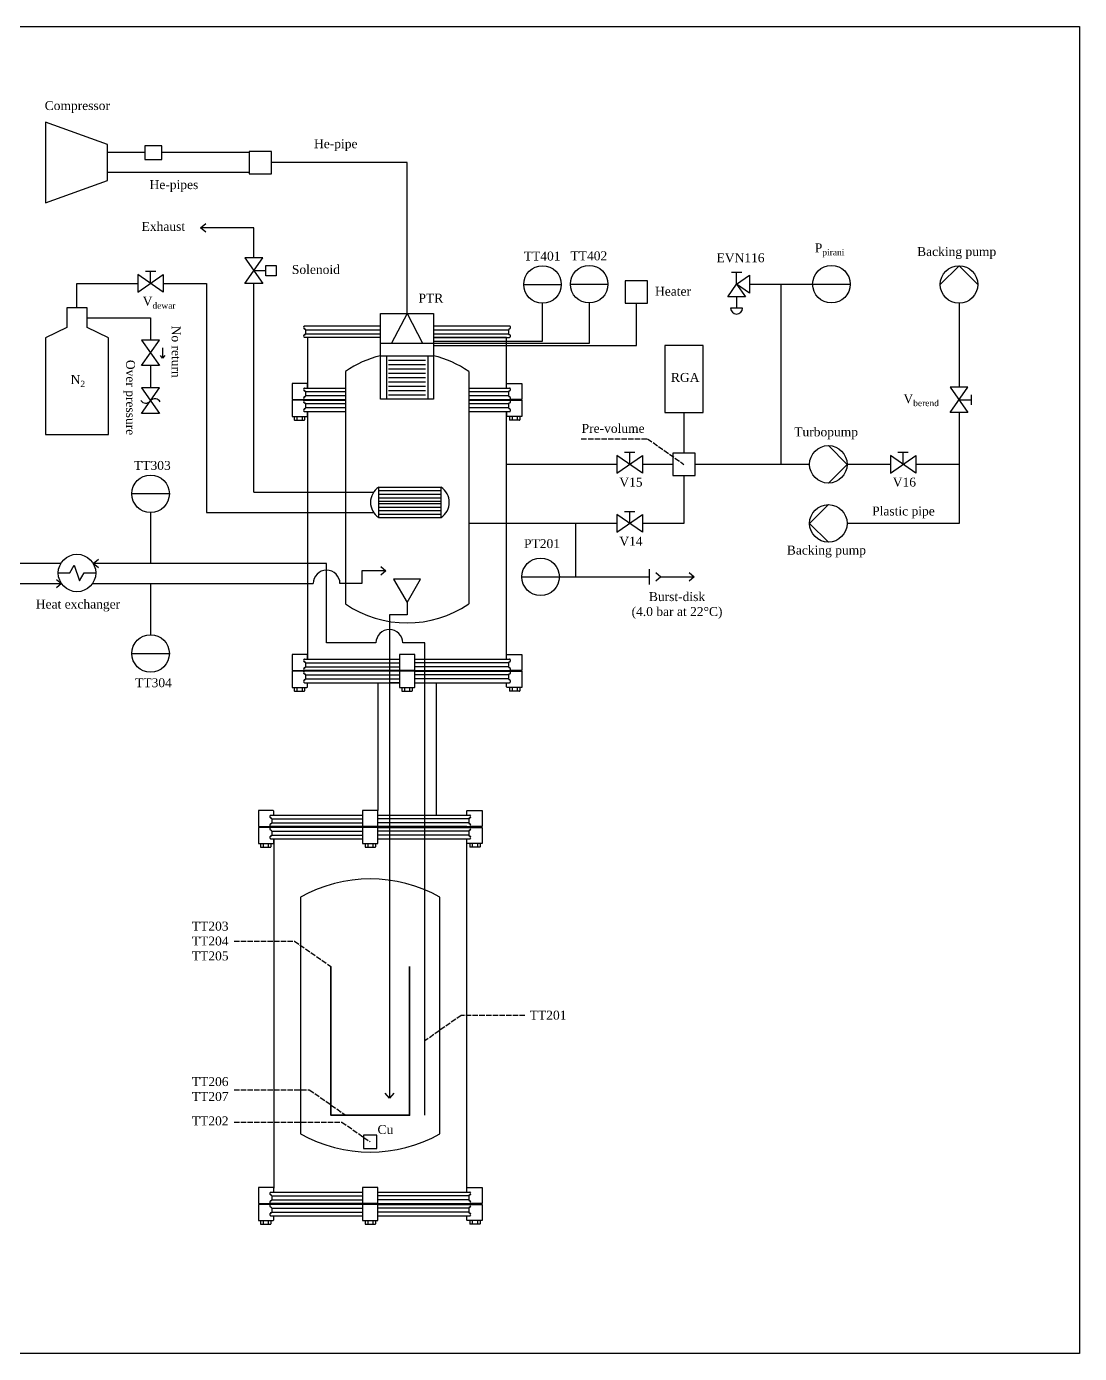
# Model space of a CAD drawing. Header units: millimetres. Extents: x 0 to 10451, y -187 to 2970.
# Drawn here: x 1844 to 4200, y 0 to 2970 of the extents above; entities that cross this region are included whole.
import ezdxf

# ---------------------------------------------------------------- set-up
doc = ezdxf.new("R2010")
doc.units = ezdxf.units.MM
doc.linetypes.add('ACAD_ISO02W100', pattern=[15, 12, -3])
doc.styles.get("Standard").update_dxf_attribs({"font": 'arial.ttf'})

msp = doc.modelspace()

# ---------------------------------------------------------------- linework, layer by layer
for p, q in [((2341.8, 2687.7), (2341.8, 2643.6)), ((3461.4, 2393.3), (3602.9, 2393.3)), ((3432.8, 2364.8), (3432.8, 2339.8)), ((2635.9, 2233.3), (2754.6, 2233.3)), ((2649, 2233.3), (2649, 2136.1)), ((2741.5, 2233.3), (2741.5, 2136.1)), ((2121.3, 2211), (2121.3, 2161)), ((2654, 2223.6), (2736.5, 2223.6)), ((2654, 2213.9), (2736.5, 2213.9)), ((2654, 2204.2), (2736.5, 2204.2)), ((2654, 2194.5), (2736.5, 2194.5)), ((2654, 2184.8), (2736.5, 2184.8)), ((2654, 2175.1), (2736.5, 2175.1)), ((2654, 2165.4), (2736.5, 2165.4)), ((2654, 2155.7), (2736.5, 2155.7)), ((2654, 2146), (2736.5, 2146)), ((2631.9, 1939.1), (2771.4, 1939.1)), ((2631.9, 1870.8), (2631.9, 1939.1)), ((2631.9, 1939.1), (2771.4, 1939.1)), ((2631.9, 1870.8), (2631.9, 1939.1)), ((2631.9, 1931.2), (2771.4, 1931.2)), ((2631.9, 1931.2), (2771.4, 1931.2)), ((2771.4, 1870.8), (2771.4, 1939.1)), ((2771.4, 1870.8), (2771.4, 1939.1)), ((2631.9, 1923.3), (2771.4, 1923.3)), ((2631.9, 1923.3), (2771.4, 1923.3)), ((2631.9, 1915.4), (2771.4, 1915.4)), ((2631.9, 1915.4), (2771.4, 1915.4)), ((2631.9, 1907.5), (2771.4, 1907.5)), ((2631.9, 1907.5), (2771.4, 1907.5)), ((2631.9, 1902.4), (2771.4, 1902.4)), ((2631.9, 1902.4), (2771.4, 1902.4)), ((2121.3, 1882.2), (2121.3, 1767.8)), ((2631.9, 1894.5), (2771.4, 1894.5)), ((2631.9, 1894.5), (2771.4, 1894.5)), ((2631.9, 1886.6), (2771.4, 1886.6)), ((2631.9, 1886.6), (2771.4, 1886.6)), ((2631.9, 1878.7), (2771.4, 1878.7)), ((2631.9, 1878.7), (2771.4, 1878.7)), ((2631.9, 1870.8), (2771.4, 1870.8)), ((2631.9, 1870.8), (2771.4, 1870.8)), ((1991.2, 1723.1), (2485.1, 1723.1)), ((2121.3, 1723.1), (2121.3, 1608.8)), ((3263.1, 1738.3), (3338.1, 1738.3))]:
    msp.add_line(p, q)
at = {"color": 252, "true_color": 0x939598}
for p, q in [((2465.8, 2299.8), (2635.9, 2299.8)), ((2466.3, 2293.6), (2465.8, 2293.6)), ((2468.3, 2291.5), (2468.3, 2282.5)), ((2468.3, 2291.5), (2635.9, 2291.5)), ((2754.6, 2299.8), (2924.8, 2299.8)), ((2754.6, 2291.5), (2922.2, 2291.5)), ((2922.2, 2291.5), (2922.2, 2282.5)), ((2924.3, 2293.6), (2924.8, 2293.6)), ((2466.3, 2280.4), (2465.8, 2280.4)), ((2635.9, 2274.2), (2465.8, 2274.2)), ((2468.3, 2282.5), (2635.9, 2282.5)), ((2754.6, 2282.5), (2922.2, 2282.5)), ((2754.6, 2274.2), (2924.8, 2274.2)), ((2924.3, 2280.4), (2924.8, 2280.4)), ((2465.8, 2160.7), (2557.3, 2160.7)), ((2466.3, 2154.5), (2465.8, 2154.5)), ((2466.3, 2141.4), (2465.8, 2141.4)), ((2468.3, 2152.5), (2468.3, 2143.4)), ((2557.3, 2152.5), (2468.3, 2152.5)), ((2557.3, 2143.4), (2468.3, 2143.4)), ((2833.2, 2160.7), (2924.7, 2160.7)), ((2922.2, 2152.5), (2833.2, 2152.5)), ((2922.2, 2143.4), (2833.2, 2143.4)), ((2922.2, 2152.5), (2922.2, 2143.4)), ((2924.2, 2154.5), (2924.7, 2154.5)), ((2924.2, 2141.4), (2924.7, 2141.4)), ((2447.1, 2135.2), (2447.1, 2133.5)), ((2457.5, 2135.2), (2457.5, 2133.5)), ((2465.8, 2135.2), (2557.3, 2135.2)), ((2465.8, 2133.5), (2557.3, 2133.5)), ((2466.3, 2127.3), (2465.8, 2127.3)), ((2466.3, 2114.2), (2465.8, 2114.2)), ((2468.3, 2135.2), (2468.3, 2133.5)), ((2468.3, 2125.3), (2468.3, 2116.2)), ((2557.3, 2125.3), (2468.3, 2125.3)), ((2557.3, 2116.2), (2468.3, 2116.2)), ((2833.2, 2135.2), (2924.7, 2135.2)), ((2833.2, 2133.5), (2924.7, 2133.5)), ((2922.2, 2125.3), (2833.2, 2125.3)), ((2922.2, 2116.2), (2833.2, 2116.2)), ((2922.2, 2135.2), (2922.2, 2133.5)), ((2922.2, 2125.3), (2922.2, 2116.2)), ((2924.2, 2127.3), (2924.7, 2127.3)), ((2924.2, 2114.2), (2924.7, 2114.2)), ((2933, 2135.2), (2933, 2133.5)), ((2943.4, 2135.2), (2943.4, 2133.5)), ((2443, 2097.4), (2443, 2089.6)), ((2443.4, 2089.2), (2446.3, 2089.2)), ((2446.3, 2089.2), (2462.8, 2089.2)), ((2448.8, 2097.4), (2448.8, 2089.2)), ((2460.3, 2097.4), (2460.3, 2089.2)), ((2462.8, 2089.2), (2465.7, 2089.2)), ((2465.8, 2108), (2557.3, 2108)), ((2466.1, 2097.4), (2466.1, 2089.6)), ((2833.2, 2108), (2924.7, 2108)), ((2924.4, 2097.4), (2924.4, 2089.6)), ((2927.7, 2089.2), (2924.8, 2089.2)), ((2944.2, 2089.2), (2927.7, 2089.2)), ((2930.2, 2097.4), (2930.2, 2089.2)), ((2941.7, 2097.4), (2941.7, 2089.2)), ((2947.1, 2089.2), (2944.2, 2089.2)), ((2947.5, 2097.4), (2947.5, 2089.6)), ((2465.8, 1554.1), (2678, 1554.1)), ((2466.3, 1548), (2465.8, 1548)), ((2468.3, 1545.9), (2468.3, 1536.9)), ((2468.3, 1545.9), (2678, 1545.9)), ((2712.5, 1554.1), (2924.8, 1554.1)), ((2922.2, 1545.9), (2712.5, 1545.9)), ((2922.2, 1545.9), (2922.2, 1536.9)), ((2924.3, 1548), (2924.8, 1548)), ((2447.1, 1528.6), (2447.1, 1526.9)), ((2457.5, 1528.6), (2457.5, 1526.9)), ((2466.3, 1534.8), (2465.8, 1534.8)), ((2678, 1528.6), (2465.8, 1528.6)), ((2678, 1526.9), (2465.8, 1526.9)), ((2466.3, 1520.8), (2465.8, 1520.8)), ((2468.3, 1536.9), (2678, 1536.9)), ((2468.3, 1528.6), (2468.3, 1526.9)), ((2468.3, 1518.7), (2468.3, 1509.7)), ((2468.3, 1518.7), (2678, 1518.7)), ((2712.5, 1528.6), (2678, 1528.6)), ((2712.5, 1526.9), (2678, 1526.9)), ((2690.1, 1528.6), (2690.1, 1526.9)), ((2700.4, 1528.6), (2700.4, 1526.9)), ((2922.2, 1536.9), (2712.5, 1536.9)), ((2712.5, 1528.6), (2924.8, 1528.6)), ((2712.5, 1526.9), (2922.2, 1526.9)), ((2922.2, 1518.7), (2712.5, 1518.7)), ((2922.2, 1528.6), (2922.2, 1526.9)), ((2922.2, 1526.9), (2924.8, 1526.9)), ((2922.2, 1518.7), (2922.2, 1509.7)), ((2924.3, 1534.8), (2924.8, 1534.8)), ((2924.3, 1520.8), (2924.8, 1520.8)), ((2933.1, 1528.6), (2933.1, 1526.9)), ((2943.4, 1528.6), (2943.4, 1526.9)), ((2443, 1490.8), (2443, 1483)), ((2448.8, 1490.8), (2448.8, 1482.6)), ((2460.3, 1490.8), (2460.3, 1482.6)), ((2466.3, 1507.6), (2465.8, 1507.6)), ((2465.8, 1501.4), (2678, 1501.4)), ((2466.1, 1490.8), (2466.1, 1483)), ((2468.3, 1509.7), (2678, 1509.7)), ((2630, 1501.4), (2630, 1215.2)), ((2683.8, 1490.9), (2683.8, 1483)), ((2689.6, 1490.9), (2689.6, 1482.6)), ((2701.1, 1490.9), (2701.1, 1482.6)), ((2706.9, 1490.9), (2706.9, 1483)), ((2922.2, 1509.7), (2712.5, 1509.7)), ((2712.5, 1501.4), (2917.7, 1501.4)), ((2712.5, 1501.4), (2924.8, 1501.4)), ((2760.5, 1501.4), (2760.5, 1204.7)), ((2924.3, 1507.6), (2924.8, 1507.6)), ((2924.4, 1490.8), (2924.4, 1483)), ((2930.2, 1490.8), (2930.2, 1482.6)), ((2941.8, 1490.8), (2941.8, 1482.6)), ((2947.5, 1490.8), (2947.5, 1483)), ((2443.4, 1482.6), (2446.3, 1482.6)), ((2446.3, 1482.6), (2462.8, 1482.6)), ((2462.8, 1482.6), (2465.7, 1482.6)), ((2684.2, 1482.6), (2706.5, 1482.6)), ((2927.7, 1482.6), (2924.8, 1482.6)), ((2944.2, 1482.6), (2927.7, 1482.6)), ((2947.1, 1482.6), (2944.2, 1482.6)), ((2389.9, 1204.7), (2397, 1204.7)), ((2390.4, 1198.5), (2389.9, 1198.5)), ((2392.5, 1196.5), (2392.5, 1187.4)), ((2392.5, 1196.5), (2397, 1196.5)), ((2397, 1204.7), (2595.6, 1204.7)), ((2397, 1196.5), (2595.6, 1196.5)), ((2630.1, 1204.7), (2828.7, 1204.7)), ((2828.7, 1196.5), (2630.1, 1196.5)), ((2828.7, 1204.7), (2835.8, 1204.7)), ((2833.2, 1196.5), (2828.7, 1196.5)), ((2833.2, 1196.5), (2833.2, 1187.4)), ((2835.3, 1198.5), (2835.8, 1198.5)), ((2371.3, 1179.2), (2371.3, 1177.5)), ((2381.6, 1179.2), (2381.6, 1177.5)), ((2390.4, 1185.4), (2389.9, 1185.4)), ((2397, 1179.2), (2389.9, 1179.2)), ((2397, 1177.5), (2389.9, 1177.5)), ((2390.4, 1171.3), (2389.9, 1171.3)), ((2392.5, 1187.4), (2397, 1187.4)), ((2392.5, 1179.2), (2392.5, 1177.5)), ((2392.5, 1169.3), (2392.5, 1160.2)), ((2392.5, 1169.3), (2397, 1169.3)), ((2392.5, 1160.2), (2397, 1160.2)), ((2397, 1187.4), (2595.6, 1187.4)), ((2828.7, 1179.2), (2397, 1179.2)), ((2595.6, 1179.2), (2397, 1179.2)), ((2595.6, 1177.5), (2397, 1177.5)), ((2397, 1169.3), (2595.6, 1169.3)), ((2397, 1160.2), (2595.6, 1160.2)), ((2630.1, 1179.2), (2595.6, 1179.2)), ((2630.1, 1177.5), (2595.6, 1177.5)), ((2607.7, 1179.2), (2607.7, 1177.5)), ((2618, 1179.2), (2618, 1177.5)), ((2618.6, 1179.2), (2749.2, 1179.2)), ((2828.7, 1187.4), (2630.1, 1187.4)), ((2630.1, 1179.2), (2828.7, 1179.2)), ((2630.1, 1177.5), (2828.7, 1177.5)), ((2828.7, 1169.3), (2630.1, 1169.3)), ((2828.7, 1160.2), (2630.1, 1160.2)), ((2833.2, 1187.4), (2828.7, 1187.4)), ((2828.7, 1179.2), (2835.8, 1179.2)), ((2828.7, 1177.5), (2835.8, 1177.5)), ((2833.2, 1169.3), (2828.7, 1169.3)), ((2833.2, 1160.2), (2828.7, 1160.2)), ((2833.2, 1179.2), (2833.2, 1177.5)), ((2833.2, 1169.3), (2833.2, 1160.2)), ((2835.3, 1185.4), (2835.8, 1185.4)), ((2835.3, 1171.3), (2835.8, 1171.3)), ((2844.1, 1179.2), (2844.1, 1177.5)), ((2854.4, 1179.2), (2854.4, 1177.5)), ((2367.1, 1141.4), (2367.1, 1133.6)), ((2367.5, 1133.2), (2370.4, 1133.2)), ((2370.4, 1133.2), (2387, 1133.2)), ((2372.9, 1141.4), (2372.9, 1133.2)), ((2384.5, 1141.4), (2384.5, 1133.2)), ((2387, 1133.2), (2389.8, 1133.2)), ((2390.4, 1158.2), (2389.9, 1158.2)), ((2389.9, 1152), (2397, 1152)), ((2390.3, 1141.4), (2390.3, 1133.6)), ((2397, 1152), (2397, 369.7)), ((2397, 1152), (2595.6, 1152)), ((2601.4, 1141.5), (2601.4, 1133.6)), ((2601.8, 1133.2), (2624.1, 1133.2)), ((2607.2, 1141.5), (2607.2, 1133.2)), ((2618.7, 1141.5), (2618.7, 1133.2)), ((2624.5, 1141.5), (2624.5, 1133.6)), ((2630.1, 1152), (2828.7, 1152)), ((2828.7, 369.4), (2828.7, 1152)), ((2828.7, 1152), (2835.8, 1152)), ((2835.3, 1158.2), (2835.8, 1158.2)), ((2835.4, 1141.4), (2835.4, 1133.6)), ((2838.7, 1133.2), (2835.9, 1133.2)), ((2855.3, 1133.2), (2838.7, 1133.2)), ((2841.2, 1141.4), (2841.2, 1133.2)), ((2852.8, 1141.4), (2852.8, 1133.2)), ((2858.2, 1133.2), (2855.3, 1133.2)), ((2858.6, 1141.4), (2858.6, 1133.6)), ((2389.9, 360.9), (2397, 360.9)), ((2397, 360.9), (2595.6, 360.9)), ((2630.1, 360.9), (2828.7, 360.9)), ((2828.7, 360.9), (2835.8, 360.9)), ((2371.3, 335.4), (2371.3, 333.7)), ((2381.6, 335.4), (2381.6, 333.7)), ((2390.4, 354.7), (2389.9, 354.7)), ((2390.4, 341.6), (2389.9, 341.6)), ((2397, 335.4), (2389.9, 335.4)), ((2397, 333.7), (2389.9, 333.7)), ((2390.4, 327.5), (2389.9, 327.5)), ((2392.5, 352.7), (2392.5, 343.6)), ((2392.5, 352.7), (2397, 352.7)), ((2392.5, 343.6), (2397, 343.6)), ((2392.5, 335.4), (2392.5, 333.7)), ((2397, 352.7), (2595.6, 352.7)), ((2397, 343.6), (2595.6, 343.6)), ((2595.6, 335.4), (2397, 335.4)), ((2595.6, 333.7), (2397, 333.7)), ((2630.1, 335.4), (2595.6, 335.4)), ((2630.1, 333.7), (2595.6, 333.7)), ((2607.7, 335.4), (2607.7, 333.7)), ((2618, 335.4), (2618, 333.7)), ((2828.7, 352.7), (2630.1, 352.7)), ((2828.7, 343.6), (2630.1, 343.6)), ((2630.1, 335.4), (2828.7, 335.4)), ((2630.1, 333.7), (2828.7, 333.7)), ((2833.2, 352.7), (2828.7, 352.7)), ((2833.2, 343.6), (2828.7, 343.6)), ((2828.7, 335.4), (2835.8, 335.4)), ((2828.7, 333.7), (2835.8, 333.7)), ((2833.2, 352.7), (2833.2, 343.6)), ((2833.2, 335.4), (2833.2, 333.7)), ((2835.3, 354.7), (2835.8, 354.7)), ((2835.3, 341.6), (2835.8, 341.6)), ((2835.3, 327.5), (2835.8, 327.5)), ((2844.1, 335.4), (2844.1, 333.7)), ((2854.4, 335.4), (2854.4, 333.7)), ((2367.1, 297.6), (2367.1, 289.8)), ((2372.9, 297.6), (2372.9, 289.4)), ((2384.5, 297.6), (2384.5, 289.4)), ((2390.4, 314.4), (2389.9, 314.4)), ((2389.9, 308.2), (2397, 308.2)), ((2390.3, 297.6), (2390.3, 289.8)), ((2392.5, 325.5), (2392.5, 316.4)), ((2392.5, 325.5), (2397, 325.5)), ((2392.5, 316.4), (2397, 316.4)), ((2397, 325.5), (2595.6, 325.5)), ((2397, 316.4), (2595.6, 316.4)), ((2397, 308.2), (2595.6, 308.2)), ((2601.4, 297.7), (2601.4, 289.8)), ((2607.2, 297.7), (2607.2, 289.4)), ((2618.7, 297.7), (2618.7, 289.4)), ((2624.5, 297.7), (2624.5, 289.8)), ((2828.7, 325.5), (2630.1, 325.5)), ((2828.7, 316.4), (2630.1, 316.4)), ((2630.1, 308.2), (2828.7, 308.2)), ((2833.2, 325.5), (2828.7, 325.5)), ((2833.2, 316.4), (2828.7, 316.4)), ((2828.7, 308.2), (2835.8, 308.2)), ((2833.2, 325.5), (2833.2, 316.4)), ((2835.3, 314.4), (2835.8, 314.4)), ((2835.4, 297.6), (2835.4, 289.8)), ((2841.2, 297.6), (2841.2, 289.4)), ((2852.8, 297.6), (2852.8, 289.4)), ((2858.6, 297.6), (2858.6, 289.8)), ((2367.5, 289.4), (2370.4, 289.4)), ((2370.4, 289.4), (2387, 289.4)), ((2387, 289.4), (2389.8, 289.4)), ((2601.8, 289.4), (2624.1, 289.4)), ((2838.7, 289.4), (2835.9, 289.4)), ((2855.3, 289.4), (2838.7, 289.4)), ((2858.2, 289.4), (2855.3, 289.4))]:
    msp.add_line(p, q, dxfattribs=at)
for points in [[(0, 2970), (4200, 2970), (4200, 0), (0, 0), (0, 2970)], [(1885.8, 2756.2), (1885.8, 2575.1), (2024.6, 2625.6), (2024.6, 2705.7), (1885.8, 2756.2)], [(2108.7, 2703.3), (2108.7, 2672.2), (2146.6, 2672.2), (2146.6, 2703.3), (2108.7, 2703.3)], [(2108.7, 2687.7), (2024.6, 2687.7)], [(2341.8, 2687.7), (2146.6, 2687.7)], [(2341.8, 2690.6), (2341.8, 2640.6), (2391.8, 2640.6), (2391.8, 2690.6), (2341.8, 2690.6)], [(2341.8, 2643.6), (2024.6, 2643.6)], [(2695.3, 2328), (2695.3, 2665.6), (2391.8, 2665.6)], [(2244.7, 2509.7), (2233.2, 2519.3), (2244.7, 2529)], [(2352.3, 2452.2), (2352.3, 2519.3), (2233.2, 2519.3)], [(2372.3, 2452.2), (2332.3, 2452.2), (2372.3, 2395.1), (2332.3, 2395.1), (2372.3, 2452.2)], [(2092.7, 2415.1), (2092.7, 2375.1), (2149.8, 2415.1), (2149.8, 2375.1), (2092.7, 2415.1)], [(2109.8, 2422.1), (2132.8, 2422.1)], [(2121.3, 2395.1), (2121.3, 2422.1)], [(2352.3, 2423.7), (2379.3, 2423.7)], [(2379.3, 2435.2), (2402.3, 2435.2), (2402.3, 2412.2), (2379.3, 2412.2), (2379.3, 2435.2)], [(3421.3, 2420.3), (3444.3, 2420.3)], [(3432.8, 2393.3), (3432.8, 2420.3)], [(3888.5, 2392.7), (3930.5, 2434.7), (3972.5, 2392.7)], [(1956.6, 2340.2), (1956.6, 2395.1), (2092.7, 2395.1)], [(2149.8, 2395.1), (2246.8, 2395.1), (2246.8, 1882.2), (2620.4, 1882.2)], [(2352.3, 1927.7), (2352.3, 2395.1)], [(2956.4, 2392.7), (3040.4, 2392.7)], [(3060.9, 2393.3), (3144.9, 2393.3)], [(3183.5, 2400.7), (3183.5, 2350.7), (3233.5, 2350.7), (3233.5, 2400.7), (3183.5, 2400.7)], [(3532.1, 1990.1), (3532.1, 2393.3)], [(3602.9, 2393.3), (3686.9, 2393.3)], [(2754.6, 2261.1), (3103.4, 2261.1), (3103.4, 2350.7)], [(2754.6, 2256.1), (3208.5, 2256.1), (3208.5, 2350.7)], [(2754.6, 2266.1), (2998.4, 2266.1), (2998.4, 2350.7)], [(3930.5, 2350.7), (3930.5, 2163.1)], [(1885.8, 2057.1), (2027.4, 2057.1), (2027.4, 2273.6), (1979.2, 2296.1), (1979.2, 2340.2), (1934, 2340.2), (1934, 2296.1), (1885.8, 2273.6), (1885.8, 2057.1)], [(1979.2, 2318.1), (2121.3, 2318.1), (2121.3, 2268.1)], [(2635.9, 2328), (2754.6, 2328), (2754.6, 2136.1), (2635.9, 2136.1), (2635.9, 2328)], [(2695.3, 2328), (2660.4, 2261.1)], [(2695.3, 2328), (2730.1, 2261.1)], [(3446.2, 2339.8), (3419.4, 2339.8)], [(2141.3, 2268.1), (2101.3, 2268.1), (2141.3, 2211), (2101.3, 2211), (2141.3, 2268.1)], [(2635.9, 2261.1), (2754.6, 2261.1)], [(2153.1, 2233.8), (2148.3, 2228.1), (2143.5, 2233.8)], [(2148.3, 2251.1), (2148.3, 2228.1)], [(3271.9, 2105.9), (3358.1, 2105.9), (3358.1, 2256.1), (3271.9, 2256.1), (3271.9, 2105.9)], [(2557.3, 2198.1), (2557.3, 1677.5)], [(2833.2, 2198.1), (2833.2, 1677.5)], [(2141.3, 2161), (2101.3, 2161), (2141.3, 2103.9), (2101.3, 2103.9), (2141.3, 2161)], [(3950.5, 2163.1), (3910.5, 2163.1), (3950.5, 2105.9)], [(3950.5, 2105.9), (3910.5, 2105.9), (3950.5, 2163.1)], [(3950.5, 2163.1), (3910.5, 2163.1), (3950.5, 2105.9), (3910.5, 2105.9), (3950.5, 2163.1)], [(3957.5, 2146), (3957.5, 2123)], [(3930.5, 2134.5), (3957.5, 2134.5)], [(3315, 2105.9), (3315, 2015.1)], [(3930.5, 2105.9), (3930.5, 1990.1), (3833.9, 1990.1)], [(3638.1, 2032.1), (3680.1, 1990.1), (3638.1, 1948.1)], [(3164.9, 1990.1), (2917.7, 1990.1)], [(3164.9, 2010.1), (3164.9, 1970.1), (3222, 2010.1), (3222, 1970.1), (3164.9, 2010.1)], [(3182, 2017.1), (3205, 2017.1)], [(3193.5, 1990.1), (3193.5, 2017.1)], [(3290, 1990.1), (3222, 1990.1)], [(3290, 2015.1), (3290, 1965.1), (3340, 1965.1), (3340, 2015.1), (3290, 2015.1)], [(3596.1, 1990.1), (3340, 1990.1)], [(3776.8, 1990.1), (3680.1, 1990.1)], [(3930.5, 1990.1), (3930.5, 1857.9), (3680.1, 1857.9)], [(3776.8, 2010.1), (3776.8, 1970.1), (3833.9, 2010.1)], [(3833.9, 2010.1), (3833.9, 1970.1), (3776.8, 2010.1)], [(3776.8, 2010.1), (3776.8, 1970.1), (3833.9, 2010.1), (3833.9, 1970.1), (3776.8, 2010.1)], [(3793.8, 2017.1), (3816.8, 2017.1)], [(3805.3, 1990.1), (3805.3, 2017.1)], [(3315, 1965.1), (3315, 1857.9), (3222, 1857.9)], [(2163.3, 1924.2), (2079.3, 1924.2)], [(2352.3, 1927.7), (2620.4, 1927.7)], [(3164.9, 1877.9), (3164.9, 1837.9), (3222, 1877.9), (3222, 1837.9), (3164.9, 1877.9)], [(3182, 1884.9), (3205, 1884.9)], [(3193.5, 1857.9), (3193.5, 1884.9)], [(3638.1, 1815.9), (3596.1, 1857.9), (3638.1, 1899.9)], [(3164.9, 1857.9), (2833.2, 1857.9)], [(3071.9, 1857.9), (3071.9, 1738.3)], [(1920.2, 1767.8), (1558.1, 1767.8)], [(1914.6, 1746.9), (1940.6, 1746.9), (1950.6, 1764.2), (1962.6, 1729.6), (1972.6, 1746.9), (1998.6, 1746.9)], [(2004.5, 1758.2), (1993, 1767.8), (2004.5, 1777.5)], [(2004.5, 1758.2), (1993, 1767.8), (2004.5, 1777.5)], [(2625.7, 1590.3), (2515.1, 1590.3), (2515.1, 1767.8), (1993, 1767.8)], [(2636.5, 1761.4), (2648, 1751.7), (2636.5, 1742.1)], [(2636.5, 1761.4), (2648, 1751.7), (2636.5, 1742.1)], [(3237, 1755.1), (3237, 1720.9)], [(1558.1, 691.5), (1648.4, 691.5), (1648.4, 1723.1), (1922, 1723.1)], [(1910.5, 1732.7), (1922, 1723.1), (1910.5, 1713.5)], [(1910.5, 1732.7), (1922, 1723.1), (1910.5, 1713.5)], [(2648, 1751.7), (2593.8, 1751.7), (2593.8, 1723.1), (2545.1, 1723.1)], [(2665.3, 1733.1), (2695.3, 1681.2), (2725.3, 1733.1), (2665.3, 1733.1)], [(2665.3, 1733.1), (2695.3, 1681.2), (2725.3, 1733.1), (2665.3, 1733.1)], [(2952.1, 1738.3), (3036.1, 1738.3)], [(3036.1, 1738.3), (3237, 1738.3)], [(3251.7, 1747.9), (3263.1, 1738.3), (3251.7, 1728.6)], [(3326.7, 1747.9), (3338.1, 1738.3), (3326.7, 1728.6)], [(2695.3, 1681.2), (2695.3, 1653.5), (2655.7, 1653.5), (2655.7, 571.4)], [(2734.8, 533.2), (2734.8, 1590.3), (2685.7, 1590.3)], [(2079.3, 1566.8), (2163.3, 1566.8)], [(2457, 1021.4), (2457, 491.5)], [(2768.7, 491.5), (2768.7, 1021.4)], [(2665.4, 582.9), (2655.7, 571.4), (2646.1, 582.9)]]:
    msp.add_lwpolyline(points)
for points in [[(3432.8, 2393.3), (3461.4, 2413.3), (3461.4, 2373.3)], [(3432.8, 2393.3), (3452.8, 2364.8), (3412.8, 2364.8)], [(2597.9, 488.5), (2597.9, 458.5), (2627.9, 458.5), (2627.9, 488.5)]]:
    msp.add_lwpolyline(points, close=True)
for points in [[(2472.8, 2274.2), (2472.8, 2160.7)], [(2635.9, 2274.2), (2472.8, 2274.2)], [(2917.7, 2160.7), (2917.7, 2274.2), (2754.6, 2274.2)], [(2472.8, 2108), (2472.8, 1767.8)], [(2917.7, 1821), (2917.7, 2108)], [(2917.7, 2108), (2917.7, 2097.4)], [(2917.7, 1554.1), (2917.7, 1857.9)], [(2472.8, 1768.3), (2472.8, 1554.1)], [(2472.8, 1501.4), (2678, 1501.4)], [(2678, 1501.4), (2655.7, 1501.4)], [(2712.5, 1501.4), (2917.7, 1501.4)]]:
    msp.add_lwpolyline(points, dxfattribs=at)
for points in [[(2472.8, 2160.7), (2472.8, 2169.2, 0.414214), (2470.8, 2171.3), (2438.7, 2171.3, 0.414214), (2438.3, 2170.9), (2438.3, 2135.6, 0.414214), (2438.7, 2135.2), (2465.8, 2135.2)], [(2917.7, 2160.7), (2917.7, 2169.2, -0.414214), (2919.7, 2171.3), (2951.8, 2171.3, -0.414214), (2952.2, 2170.9), (2952.2, 2135.6, -0.414214), (2951.8, 2135.2), (2924.7, 2135.2)], [(2465.8, 2133.5), (2438.7, 2133.5, 0.414214), (2438.3, 2133.1), (2438.3, 2097.8, 0.414214), (2438.7, 2097.4), (2470.8, 2097.4, 0.414214), (2472.8, 2099.5), (2472.8, 2108)], [(2924.7, 2133.5), (2951.8, 2133.5, -0.414214), (2952.2, 2133.1), (2952.2, 2097.8, -0.414214), (2951.8, 2097.4), (2919.7, 2097.4, -0.414214), (2917.7, 2099.5), (2917.7, 2108)], [(2472.8, 1554.1), (2472.8, 1562.7, 0.414214), (2470.8, 1564.7), (2438.8, 1564.7, 0.414214), (2438.3, 1564.3), (2438.3, 1529, 0.414214), (2438.8, 1528.6), (2465.8, 1528.6)], [(2917.7, 1554.1), (2917.7, 1562.7, -0.414214), (2919.8, 1564.7), (2951.8, 1564.7, -0.414214), (2952.2, 1564.3), (2952.2, 1529, -0.414214), (2951.8, 1528.6), (2924.8, 1528.6)], [(2465.8, 1526.9), (2438.8, 1526.9, 0.414214), (2438.3, 1526.5), (2438.3, 1491.2, 0.414214), (2438.8, 1490.8), (2470.8, 1490.8, 0.414214), (2472.8, 1492.9), (2472.8, 1501.4)], [(2924.8, 1526.9), (2951.8, 1526.9, -0.414214), (2952.2, 1526.5), (2952.2, 1491.2, -0.414214), (2951.8, 1490.8), (2919.8, 1490.8, -0.414214), (2917.7, 1492.9), (2917.7, 1501.4)], [(2397, 1204.7), (2397, 1213.2, 0.414214), (2394.9, 1215.3), (2362.9, 1215.3, 0.414214), (2362.5, 1214.9), (2362.5, 1179.6, 0.414214), (2362.9, 1179.2), (2389.9, 1179.2)], [(2828.7, 1204.7), (2828.7, 1213.2, -0.414214), (2830.8, 1215.3), (2862.8, 1215.3, -0.414214), (2863.2, 1214.9), (2863.2, 1179.6, -0.414214), (2862.8, 1179.2), (2835.8, 1179.2)], [(2389.9, 1177.5), (2362.9, 1177.5, 0.414214), (2362.5, 1177.1), (2362.5, 1141.8, 0.414214), (2362.9, 1141.4), (2394.9, 1141.4, 0.414214), (2397, 1143.5), (2397, 1152)], [(2835.8, 1177.5), (2862.8, 1177.5, -0.414214), (2863.2, 1177.1), (2863.2, 1141.8, -0.414214), (2862.8, 1141.4), (2830.8, 1141.4, -0.414214), (2828.7, 1143.5), (2828.7, 1152)], [(2397, 360.9), (2397, 369.4, 0.414214), (2394.9, 371.5), (2362.9, 371.5, 0.414214), (2362.5, 371.1), (2362.5, 335.8, 0.414214), (2362.9, 335.4), (2389.9, 335.4)], [(2828.7, 360.9), (2828.7, 369.4, -0.414214), (2830.8, 371.5), (2862.8, 371.5, -0.414214), (2863.2, 371.1), (2863.2, 335.8, -0.414214), (2862.8, 335.4), (2835.8, 335.4)], [(2389.9, 333.7), (2362.9, 333.7, 0.414214), (2362.5, 333.3), (2362.5, 298, 0.414214), (2362.9, 297.6), (2394.9, 297.6, 0.414214), (2397, 299.7), (2397, 308.2)], [(2835.8, 333.7), (2862.8, 333.7, -0.414214), (2863.2, 333.3), (2863.2, 298, -0.414214), (2862.8, 297.6), (2830.8, 297.6, -0.414214), (2828.7, 299.7), (2828.7, 308.2)]]:
    msp.add_lwpolyline(points, format="xyb", dxfattribs=at)
at = {"linetype": 'ACAD_ISO02W100'}
for points in [[(3085.2, 2047.3), (3233.4, 2047.3), (3315, 1990.1)], [(2308, 923.1), (2443.2, 923.1), (2524.8, 866)], [(2959, 756.7), (2816.4, 756.7), (2734.8, 699.6)], [(2308, 590.3), (2476.5, 590.3), (2558.1, 533.2)], [(2308, 517.9), (2549.5, 517.9), (2612.9, 473.5)]]:
    msp.add_lwpolyline(points, dxfattribs=at)
at = {"color": 252, "true_color": 0x939598}
for points in [[(2678.4, 1490.9), (2712.1, 1490.9, 0.414214), (2712.5, 1491.3), (2712.5, 1564.4, 0.414214), (2712.1, 1564.8), (2678.4, 1564.8, 0.414214), (2678, 1564.4), (2678, 1491.3, 0.414214)], [(2596, 1141.5), (2629.7, 1141.5, 0.414214), (2630.1, 1141.9), (2630.1, 1214.9, 0.414214), (2629.7, 1215.3), (2596, 1215.3, 0.414214), (2595.6, 1214.9), (2595.6, 1141.9, 0.414214)], [(2596, 297.7), (2629.7, 297.7, 0.414214), (2630.1, 298.1), (2630.1, 371.1, 0.414214), (2629.7, 371.6), (2596, 371.6, 0.414214), (2595.6, 371.1), (2595.6, 298.1, 0.414214)]]:
    msp.add_lwpolyline(points, format="xyb", close=True, dxfattribs=at)
at = {"lineweight": 35}
msp.add_lwpolyline([(2524.8, 866), (2524.8, 533.2), (2700.9, 533.2), (2700.9, 866)], dxfattribs=at)
for centre in [(2998.4, 2392.7), (3102.9, 2393.3), (3644.9, 2393.3), (3930.5, 2392.7), (3638.1, 1990.1), (2121.3, 1924.2), (3638.1, 1857.9), (1956.6, 1746.9), (2994.1, 1738.3), (2121.3, 1566.8)]:
    msp.add_circle(centre, 42)
for centre, radius, start, end in [((3432.8, 2339.8), 13.4, 180, 0), ((2695.3, 1995.4), 245.2, 103.9954, 124.2241), ((2695.3, 1995.4), 245.2, 55.7759, 76.0046), ((2110.6, 2140.1), 13.2, 212.4342, 323.1765), ((2131.1, 2123.7), 13.2, 27.4342, 138.1765), ((2654.3, 1905), 40.8, 123.2458, 236.7542), ((2654.3, 1905), 40.8, 123.2458, 236.7542), ((2749, 1905), 40.8, 303.2458, 56.7542), ((2749, 1905), 40.8, 303.2458, 56.7542), ((2515.1, 1723.1), 30, 0, 180), ((2695.3, 1880.3), 245.2, 235.7759, 304.2241), ((2655.7, 1590.3), 30, 0, 180), ((2612.9, 742.3), 319.7, 60.8167, 119.1833), ((2612.9, 770.6), 319.7, 240.8167, 299.1833)]:
    msp.add_arc(centre, radius, start, end)
at = {"color": 252, "true_color": 0x939598}
for centre, radius, start, end in [((2465.8, 2298.6), 1.24, 90, 189.1382), ((2465.8, 2294.8), 1.24, 170.8618, 270), ((2454.2, 2296.7), 10.5, 350.8618, 9.1382), ((2466.3, 2291.5), 2.06, 0, 90), ((2924.3, 2291.5), 2.06, 90, 180), ((2924.8, 2298.6), 1.24, 350.8618, 90), ((2924.8, 2294.8), 1.24, 270, 9.1382), ((2936.3, 2296.7), 10.5, 170.8618, 189.1382), ((2465.8, 2279.2), 1.24, 90, 189.1382), ((2465.8, 2275.5), 1.24, 170.8618, 270), ((2454.2, 2277.3), 10.5, 350.8618, 9.1382), ((2466.3, 2282.5), 2.06, 270, 0), ((2924.3, 2282.5), 2.06, 180, 270), ((2924.8, 2279.2), 1.24, 350.8618, 90), ((2924.8, 2275.5), 1.24, 270, 9.1382), ((2936.3, 2277.3), 10.5, 170.8618, 189.1382), ((2465.8, 2159.5), 1.24, 90, 189.1382), ((2454.2, 2157.6), 10.5, 350.8618, 9.1382), ((2465.8, 2155.8), 1.24, 170.8618, 270), ((2465.8, 2140.1), 1.24, 90, 189.1382), ((2454.2, 2138.3), 10.5, 350.8618, 9.1382), ((2466.3, 2152.5), 2.06, 0, 90), ((2466.3, 2143.4), 2.06, 270, 0), ((2924.2, 2152.5), 2.06, 90, 180), ((2924.2, 2143.4), 2.06, 180, 270), ((2924.7, 2159.5), 1.24, 350.8618, 90), ((2924.7, 2155.8), 1.24, 270, 9.1382), ((2924.7, 2140.1), 1.24, 350.8618, 90), ((2936.3, 2157.6), 10.5, 170.8618, 189.1382), ((2936.3, 2138.3), 10.5, 170.8618, 189.1382), ((2465.8, 2136.4), 1.24, 170.8618, 270), ((2465.8, 2132.3), 1.24, 90, 189.1382), ((2454.2, 2130.4), 10.5, 350.8618, 9.1382), ((2465.8, 2128.6), 1.24, 170.8618, 270), ((2465.8, 2112.9), 1.24, 90, 189.1382), ((2454.2, 2111.1), 10.5, 350.8618, 9.1382), ((2465.8, 2109.2), 1.24, 170.8618, 270), ((2466.3, 2125.3), 2.06, 0, 90), ((2466.3, 2116.2), 2.06, 270, 0), ((2924.2, 2125.3), 2.06, 90, 180), ((2924.2, 2116.2), 2.06, 180, 270), ((2924.7, 2136.4), 1.24, 270, 9.1382), ((2924.7, 2132.3), 1.24, 350.8618, 90), ((2924.7, 2128.6), 1.24, 270, 9.1382), ((2924.7, 2112.9), 1.24, 350.8618, 90), ((2924.7, 2109.2), 1.24, 270, 9.1382), ((2936.3, 2130.4), 10.5, 170.8618, 189.1382), ((2936.3, 2111.1), 10.5, 170.8618, 189.1382), ((2443.4, 2089.6), 0.413, 180, 270), ((2465.7, 2089.6), 0.413, 270, 0), ((2924.8, 2089.6), 0.413, 180, 270), ((2947.1, 2089.6), 0.413, 270, 0), ((2465.8, 1552.9), 1.24, 90, 189.1382), ((2465.8, 1549.2), 1.24, 170.8618, 270), ((2454.2, 1551.1), 10.5, 350.8618, 9.1382), ((2466.3, 1545.9), 2.06, 0, 90), ((2924.3, 1545.9), 2.06, 90, 180), ((2924.8, 1552.9), 1.24, 350.8618, 90), ((2924.8, 1549.2), 1.24, 270, 9.1382), ((2936.3, 1551.1), 10.5, 170.8618, 189.1382), ((2465.8, 1533.6), 1.24, 90, 189.1382), ((2465.8, 1529.8), 1.24, 170.8618, 270), ((2465.8, 1525.7), 1.24, 90, 189.1382), ((2465.8, 1522), 1.24, 170.8618, 270), ((2454.2, 1531.7), 10.5, 350.8618, 9.1382), ((2454.2, 1523.9), 10.5, 350.8618, 9.1382), ((2466.3, 1536.9), 2.06, 270, 0), ((2466.3, 1518.7), 2.06, 0, 90), ((2924.3, 1536.9), 2.06, 180, 270), ((2924.3, 1518.7), 2.06, 90, 180), ((2924.8, 1533.6), 1.24, 350.8618, 90), ((2924.8, 1529.8), 1.24, 270, 9.1382), ((2924.8, 1525.7), 1.24, 350.8618, 90), ((2924.8, 1522), 1.24, 270, 9.1382), ((2936.3, 1531.7), 10.5, 170.8618, 189.1382), ((2936.3, 1523.9), 10.5, 170.8618, 189.1382), ((2465.8, 1506.4), 1.24, 90, 189.1382), ((2465.8, 1502.6), 1.24, 170.8618, 270), ((2454.2, 1504.5), 10.5, 350.8618, 9.1382), ((2466.3, 1509.7), 2.06, 270, 0), ((2924.3, 1509.7), 2.06, 180, 270), ((2924.8, 1506.4), 1.24, 350.8618, 90), ((2924.8, 1502.6), 1.24, 270, 9.1382), ((2936.3, 1504.5), 10.5, 170.8618, 189.1382), ((2443.4, 1483), 0.413, 180, 270), ((2465.7, 1483), 0.413, 270, 0), ((2684.2, 1483), 0.413, 180, 270), ((2706.5, 1483), 0.413, 270, 0), ((2924.8, 1483), 0.413, 180, 270), ((2947.1, 1483), 0.413, 270, 0), ((2389.9, 1203.5), 1.24, 90, 189.1382), ((2378.4, 1201.6), 10.5, 350.8618, 9.1382), ((2389.9, 1199.8), 1.24, 170.8618, 270), ((2390.4, 1196.5), 2.06, 0, 90), ((2835.3, 1196.5), 2.06, 90, 180), ((2835.8, 1203.5), 1.24, 350.8618, 90), ((2835.8, 1199.8), 1.24, 270, 9.1382), ((2847.3, 1201.6), 10.5, 170.8618, 189.1382), ((2389.9, 1184.1), 1.24, 90, 189.1382), ((2378.4, 1182.3), 10.5, 350.8618, 9.1382), ((2389.9, 1180.4), 1.24, 170.8618, 270), ((2389.9, 1176.3), 1.24, 90, 189.1382), ((2378.4, 1174.4), 10.5, 350.8618, 9.1382), ((2389.9, 1172.6), 1.24, 170.8618, 270), ((2390.4, 1187.4), 2.06, 270, 0), ((2390.4, 1169.3), 2.06, 0, 90), ((2390.4, 1160.2), 2.06, 270, 0), ((2835.3, 1187.4), 2.06, 180, 270), ((2835.3, 1169.3), 2.06, 90, 180), ((2835.3, 1160.2), 2.06, 180, 270), ((2835.8, 1184.1), 1.24, 350.8618, 90), ((2835.8, 1180.4), 1.24, 270, 9.1382), ((2835.8, 1176.3), 1.24, 350.8618, 90), ((2835.8, 1172.6), 1.24, 270, 9.1382), ((2847.3, 1182.3), 10.5, 170.8618, 189.1382), ((2847.3, 1174.4), 10.5, 170.8618, 189.1382), ((2367.5, 1133.6), 0.413, 180, 270), ((2389.9, 1156.9), 1.24, 90, 189.1382), ((2378.4, 1155.1), 10.5, 350.8618, 9.1382), ((2389.9, 1153.2), 1.24, 170.8618, 270), ((2389.8, 1133.6), 0.413, 270, 0), ((2601.8, 1133.6), 0.413, 180, 270), ((2624.1, 1133.6), 0.413, 270, 0), ((2835.9, 1133.6), 0.413, 180, 270), ((2835.8, 1156.9), 1.24, 350.8618, 90), ((2835.8, 1153.2), 1.24, 270, 9.1382), ((2847.3, 1155.1), 10.5, 170.8618, 189.1382), ((2858.2, 1133.6), 0.413, 270, 0), ((2389.9, 359.7), 1.24, 90, 189.1382), ((2378.4, 357.8), 10.5, 350.8618, 9.1382), ((2835.8, 359.7), 1.24, 350.8618, 90), ((2847.3, 357.8), 10.5, 170.8618, 189.1382), ((2389.9, 356), 1.24, 170.8618, 270), ((2389.9, 340.3), 1.24, 90, 189.1382), ((2378.4, 338.5), 10.5, 350.8618, 9.1382), ((2389.9, 336.6), 1.24, 170.8618, 270), ((2389.9, 332.5), 1.24, 90, 189.1382), ((2378.4, 330.6), 10.5, 350.8618, 9.1382), ((2389.9, 328.8), 1.24, 170.8618, 270), ((2390.4, 352.7), 2.06, 0, 90), ((2390.4, 343.6), 2.06, 270, 0), ((2390.4, 325.5), 2.06, 0, 90), ((2835.3, 352.7), 2.06, 90, 180), ((2835.3, 343.6), 2.06, 180, 270), ((2835.3, 325.5), 2.06, 90, 180), ((2835.8, 356), 1.24, 270, 9.1382), ((2835.8, 340.3), 1.24, 350.8618, 90), ((2835.8, 336.6), 1.24, 270, 9.1382), ((2835.8, 332.5), 1.24, 350.8618, 90), ((2835.8, 328.8), 1.24, 270, 9.1382), ((2847.3, 338.5), 10.5, 170.8618, 189.1382), ((2847.3, 330.6), 10.5, 170.8618, 189.1382), ((2389.9, 313.1), 1.24, 90, 189.1382), ((2378.4, 311.3), 10.5, 350.8618, 9.1382), ((2389.9, 309.4), 1.24, 170.8618, 270), ((2390.4, 316.4), 2.06, 270, 0), ((2835.3, 316.4), 2.06, 180, 270), ((2835.8, 313.1), 1.24, 350.8618, 90), ((2835.8, 309.4), 1.24, 270, 9.1382), ((2847.3, 311.3), 10.5, 170.8618, 189.1382), ((2367.5, 289.8), 0.413, 180, 270), ((2389.8, 289.8), 0.413, 270, 0), ((2601.8, 289.8), 0.413, 180, 270), ((2624.1, 289.8), 0.413, 270, 0), ((2835.9, 289.8), 0.413, 180, 270), ((2858.2, 289.8), 0.413, 270, 0)]:
    msp.add_arc(centre, radius, start, end, dxfattribs=at)

# ---------------------------------------------------------------- texts
at = {"char_height": 20}
for s, insert, attachment_point in [('{\\fPalatino Linotype|b0|i0|c0|p18;Compressor}', (1884.4, 2803.1), 1), ('{\\fPalatino Linotype|b0|i0|c0|p18;He-pipe}', (2487.1, 2717.7), 1), ('{\\fPalatino Linotype|b0|i0|c0|p18;He-pipes}', (2119.1, 2626.2), 1), ('{\\fPalatino Linotype|b0|i0|c0|p18;Exhaust}', (2101.3, 2532.7), 1), ('{\\fPalatino Linotype|b0|i0|c0|p18;TT401}', (2956.5, 2466.3), 1), ('{\\fPalatino Linotype|b0|i0|c0|p18;TT402}', (3061, 2466.8), 1), ('\\A1;{\\fPalatino Linotype|b0|i0|c0|p18;P\\H0.7x;\\S^ pirani;}', (3607.8, 2484.6), 1), ('{\\fPalatino Linotype|b0|i0|c0|p18;Backing pump}', (3836.7, 2476.3), 1), ('{\\fPalatino Linotype|b0|i0|c0|p18;Solenoid}', (2437.6, 2436.2), 1), ('\\A1;{\\fPalatino Linotype|b0|i0|c0|p18;EVN116}', (3387.9, 2462.4), 1), ('{\\fPalatino Linotype|b0|i0|c0|p18;Heater}', (3250.2, 2387.5), 1), ('\\A1;{\\fPalatino Linotype|b0|i0|c0|p18;V\\H0.7x;\\S^ dewar;}', (2103.7, 2365.3), 1), ('{\\fPalatino Linotype|b0|i0|c0|p18;PTR}', (2720.8, 2372.1), 1), ('\\A1;{\\fPalatino Linotype|b0|i0|c0|p18;N\\H0.7x;\\S^ 2;}', (1942.4, 2189.9), 1), ('{\\fPalatino Linotype|b0|i0|c0|p18;RGA}', (3285.8, 2194.7), 1), ('\\A1;{\\fPalatino Linotype|b0|i0|c0|p18;V\\H0.7x;\\S^ berend;}', (3806.1, 2147.1), 1), ('{\\fPalatino Linotype|b0|i0|c0|p18;Pre-volume}', (3085.9, 2080.6), 1), ('{\\fPalatino Linotype|b0|i0|c0|p18;Turbopump}', (3561.8, 2072.7), 1), ('{\\fPalatino Linotype|b0|i0|c0|p18;TT303}', (2084.2, 1997.7), 1), ('{\\fPalatino Linotype|b0|i0|c0|p18;V15}', (3170.3, 1960.3), 1), ('{\\fPalatino Linotype|b0|i0|c0|p18;V16}', (3782.2, 1960.3), 1), ('{\\fPalatino Linotype|b0|i0|c0|p18;Plastic pipe}', (3736.1, 1895.6), 1), ('\\A1;{\\fPalatino Linotype|b0|i0|c0|p18;PT201}', (2957, 1822.6), 1), ('{\\fPalatino Linotype|b0|i0|c0|p18;V14}', (3170.3, 1828), 1), ('{\\fPalatino Linotype|b0|i0|c0|p18;Backing pump}', (3545.2, 1808.1), 1), ('\\pxqc;{\\fPalatino Linotype|b0|i0|c0|p18;Burst-disk\\P(4.0 bar at 22°C)}', (3158.2, 1704), 1), ('{\\fPalatino Linotype|b0|i0|c0|p18;Heat exchanger}', (1864.5, 1687.3), 1), ('{\\fPalatino Linotype|b0|i0|c0|p18;TT304}', (2086.7, 1511.3), 1), ('{\\fPalatino Linotype|b0|i0|c0|p18;TT203\\PTT204\\PTT205}', (2213.6, 966.5), 1), ('{\\fPalatino Linotype|b0|i0|c0|p18;TT201}', (3052, 767.2), 3), ('{\\fPalatino Linotype|b0|i0|c0|p18;TT206\\PTT207}', (2213.6, 618.5), 1), ('{\\fPalatino Linotype|b0|i0|c0|p18;TT202}', (2213.6, 530.5), 1), ('{\\fPalatino Linotype|b0|i0|c0|p18;Cu}', (2629.2, 511.3), 1)]:
    msp.add_mtext_dynamic_manual_height_columns(s, width=282.426, gutter_width=12.5, heights=[0], dxfattribs=dict(at, insert=insert, attachment_point=attachment_point))
at = {"char_height": 20, "attachment_point": 1, "rotation": 270}
for s, insert in [('{\\fPalatino Linotype|b0|i0|c0|p18;No return}', (2188.6, 2300.5)), ('{\\fPalatino Linotype|b0|i0|c0|p18;Over pressure}', (2086.6, 2223.9))]:
    msp.add_mtext_dynamic_manual_height_columns(s, width=282.426, gutter_width=12.5, heights=[0], dxfattribs=dict(at, insert=insert))

doc.saveas('drawing.dxf')
